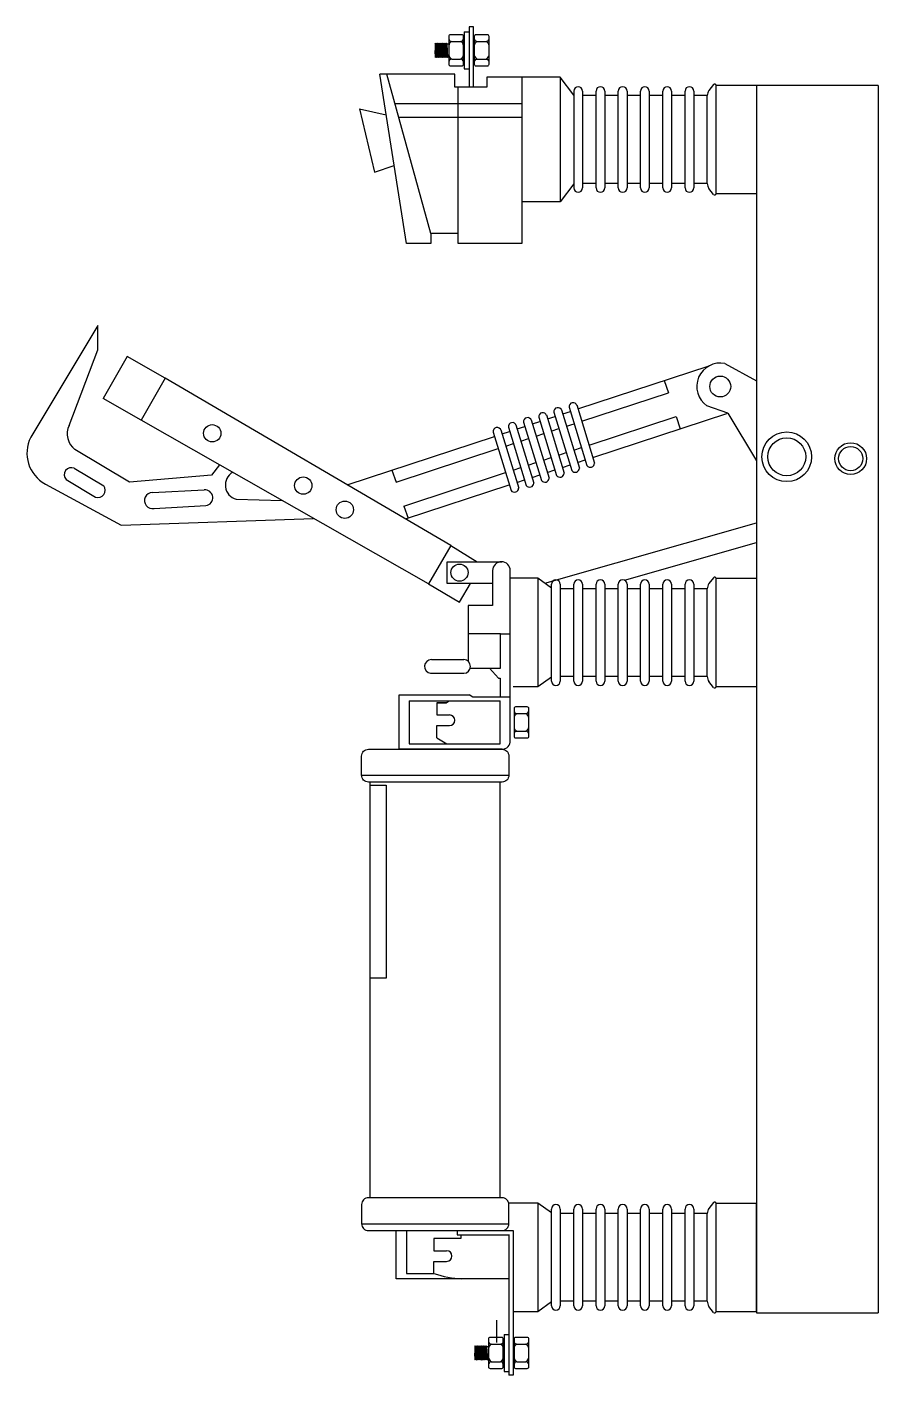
# Model space of a CAD drawing. Header units: millimetres. Extents: x 1844 to 4290, y 718 to 1712.
# Drawn here: x 3662 to 4290, y 718 to 1712 of the extents above; entities that cross this region are included whole.
import ezdxf

# ---------------------------------------------------------------- set-up
doc = ezdxf.new("R2010")
doc.units = ezdxf.units.MM
doc.layers.add('CHAVE SECCIONADORA', color=40, linetype='Continuous')

msp = doc.modelspace()

# ---------------------------------------------------------------- linework, layer by layer
at = {"layer": 'CHAVE SECCIONADORA'}
for p, q in [((3991.71, 1711.91), (3988.51, 1711.91)), ((3988.51, 1711.91), (3988.51, 1667.55)), ((3991.71, 1667.55), (3991.71, 1711.91)), ((3963.3, 1699.57), (3963.6, 1699.94)), ((3964.17, 1699.22), (3963.6, 1699.94)), ((3963.6, 1699.94), (3964.17, 1690.17)), ((3964.17, 1699.22), (3964.75, 1699.94)), ((3965.33, 1699.22), (3964.75, 1699.94)), ((3964.75, 1699.94), (3965.33, 1690.17)), ((3965.33, 1699.22), (3965.9, 1699.94)), ((3966.48, 1699.22), (3965.9, 1699.94)), ((3965.9, 1699.94), (3966.48, 1690.17)), ((3966.48, 1699.22), (3967.06, 1699.94)), ((3967.63, 1699.22), (3967.06, 1699.94)), ((3967.06, 1699.93), (3967.63, 1690.17)), ((3967.63, 1699.22), (3968.21, 1699.93)), ((3968.79, 1699.22), (3968.21, 1699.93)), ((3968.21, 1699.93), (3968.79, 1690.17)), ((3968.79, 1699.22), (3969.36, 1699.93)), ((3969.94, 1699.22), (3969.36, 1699.93)), ((3969.36, 1699.93), (3969.94, 1690.17)), ((3969.94, 1699.22), (3970.51, 1699.93)), ((3971.09, 1699.22), (3970.51, 1699.93)), ((3970.51, 1699.93), (3971.09, 1690.17)), ((3971.09, 1699.22), (3971.67, 1699.93)), ((3972.24, 1699.22), (3971.67, 1699.93)), ((3971.67, 1699.93), (3972.24, 1690.17)), ((3975.56, 1701.21), (3982.15, 1701.21)), ((3984.89, 1708.34), (3984.89, 1681.05)), ((3984.89, 1708.34), (3988.51, 1708.34)), ((3994.41, 1701.21), (4001, 1701.21)), ((3963.3, 1699.57), (3963.3, 1689.83)), ((3963.6, 1689.46), (3963.3, 1694.48)), ((3963.3, 1689.83), (3963.6, 1689.46)), ((3964.17, 1690.17), (3963.6, 1689.46)), ((3964.75, 1689.46), (3964.17, 1699.22)), ((3964.17, 1690.17), (3964.75, 1689.46)), ((3965.33, 1690.17), (3964.75, 1689.46)), ((3965.9, 1689.46), (3965.33, 1699.22)), ((3965.33, 1690.17), (3965.9, 1689.46)), ((3966.48, 1690.17), (3965.9, 1689.46)), ((3967.06, 1689.46), (3966.48, 1699.22)), ((3966.48, 1690.17), (3967.06, 1689.46)), ((3967.63, 1690.17), (3967.06, 1689.46)), ((3968.21, 1689.45), (3967.63, 1699.22)), ((3967.63, 1690.17), (3968.21, 1689.45)), ((3968.79, 1690.17), (3968.21, 1689.45)), ((3969.36, 1689.45), (3968.79, 1699.22)), ((3968.79, 1690.17), (3969.36, 1689.45)), ((3969.94, 1690.17), (3969.36, 1689.45)), ((3970.51, 1689.45), (3969.94, 1699.22)), ((3969.94, 1690.17), (3970.51, 1689.45)), ((3971.09, 1690.17), (3970.51, 1689.45)), ((3971.67, 1689.45), (3971.09, 1699.22)), ((3971.09, 1690.17), (3971.67, 1689.45)), ((3972.24, 1690.17), (3971.67, 1689.45)), ((3973.38, 1699.22), (3972.24, 1699.22)), ((3972.82, 1689.45), (3972.24, 1699.22)), ((3972.24, 1690.17), (3972.82, 1689.45)), ((3973.38, 1690.17), (3972.78, 1690.17)), ((3975.56, 1688.17), (3982.15, 1688.17)), ((3984.89, 1681.05), (3988.51, 1681.05)), ((3994.41, 1688.17), (4001, 1688.17)), ((3977.87, 1677.18), (3922.54, 1677.18)), ((3942.16, 1552.36), (3922.54, 1677.18)), ((3960.18, 1559.61), (3927.82, 1677.18)), ((3977.87, 1667.55), (3977.87, 1677.18)), ((4055.57, 1674.77), (4001.37, 1674.77)), ((4001.37, 1674.77), (4001.37, 1667.55)), ((4027.3, 1674.77), (4027.3, 1552.36)), ((4055.57, 1674.77), (4055.57, 1583.08)), ((4065.65, 1661.74), (4055.57, 1674.77)), ((4001.37, 1667.55), (3977.87, 1667.55)), ((3980.37, 1559.61), (3980.37, 1667.55)), ((4065.65, 1664.63), (4065.65, 1593.23)), ((4072.1, 1664.63), (4072.1, 1593.23)), ((4082.06, 1661.26), (4072.1, 1661.26)), ((4082.06, 1593.23), (4082.06, 1664.63)), ((4088.51, 1664.63), (4088.51, 1593.23)), ((4098.47, 1661.26), (4088.51, 1661.26)), ((4098.47, 1593.23), (4098.47, 1664.63)), ((4104.92, 1664.63), (4104.92, 1593.23)), ((4114.88, 1661.26), (4104.92, 1661.26)), ((4114.88, 1593.23), (4114.88, 1664.63)), ((4121.33, 1664.63), (4121.33, 1593.23)), ((4131.29, 1661.26), (4121.33, 1661.26)), ((4131.29, 1593.23), (4131.29, 1664.63)), ((4137.74, 1664.63), (4137.74, 1593.23)), ((4147.69, 1661.26), (4137.74, 1661.26)), ((4147.69, 1593.23), (4147.69, 1664.63)), ((4154.15, 1664.63), (4154.15, 1593.23)), ((4164.1, 1661.26), (4154.15, 1661.26)), ((4164.1, 1596.6), (4164.1, 1661.26)), ((4168.73, 1669.42), (4165.2, 1665.1)), ((4200.35, 1668.78), (4170.55, 1668.78)), ((4170.55, 1668.78), (4170.55, 1589.08)), ((4290.11, 1668.78), (4200.35, 1668.78)), ((4200.35, 1668.78), (4200.35, 1668.78)), ((4200.35, 1668.78), (4200.35, 763.78)), ((4290.11, 1668.78), (4290.11, 763.78)), ((3907.5, 1651.59), (3918.54, 1604.84)), ((3907.5, 1651.59), (3927.27, 1647.04)), ((3933.77, 1655.58), (4027.3, 1655.58)), ((3936.58, 1645.36), (4027.3, 1645.36)), ((3918.54, 1604.84), (3933.12, 1609.88)), ((4065.65, 1596.12), (4055.57, 1583.08)), ((4082.06, 1596.6), (4072.1, 1596.6)), ((4098.47, 1596.6), (4088.51, 1596.6)), ((4114.88, 1596.6), (4104.92, 1596.6)), ((4131.29, 1596.6), (4121.33, 1596.6)), ((4147.69, 1596.6), (4137.74, 1596.6)), ((4164.1, 1596.6), (4154.15, 1596.6)), ((4168.73, 1588.43), (4165.2, 1592.76)), ((4055.57, 1583.08), (4027.3, 1583.08)), ((4170.55, 1589.08), (4200.35, 1589.08)), ((3960.18, 1552.36), (3942.16, 1552.36)), ((3980.37, 1559.61), (3960.18, 1559.61)), ((3960.18, 1559.61), (3960.18, 1552.36)), ((3980.37, 1552.36), (3980.37, 1559.61)), ((4027.3, 1552.36), (3980.37, 1552.36)), ((3714.63, 1491.69), (3665.03, 1409.43)), ((3714.63, 1473.93), (3714.63, 1491.69)), ((3693.44, 1418.16), (3714.63, 1473.93)), ((3736.19, 1469.02), (3718.49, 1437.96)), ((3764.23, 1453.04), (3736.19, 1469.02)), ((4068.69, 1430.28), (4165.62, 1462.09)), ((4177.15, 1463.73), (4200.35, 1451.09)), ((3764.23, 1453.04), (3746.53, 1421.98)), ((3974.99, 1329.59), (3764.23, 1453.04)), ((4071.47, 1421.23), (4135.52, 1442.25)), ((4132.33, 1451.16), (4135.52, 1442.25)), ((3746.53, 1421.98), (3718.49, 1437.96)), ((4062.18, 1431.47), (4075.36, 1388.53)), ((4067.8, 1433.19), (4080.98, 1390.26)), ((4179.32, 1427.21), (4163.85, 1432.53)), ((3958.4, 1301.26), (3746.53, 1421.98)), ((4034.2, 1422.17), (4047.38, 1379.23)), ((4039.78, 1424.12), (4052.96, 1381.18)), ((4045.4, 1425.84), (4058.58, 1382.9)), ((4046.29, 1422.92), (4051.91, 1424.77)), ((4050.98, 1427.79), (4064.16, 1384.85)), ((4056.6, 1429.52), (4069.78, 1386.58)), ((4057.49, 1426.6), (4063.11, 1428.44)), ((4076.9, 1403.55), (4141.05, 1424.61)), ((4079.67, 1394.5), (4179.32, 1427.21)), ((4141.05, 1424.61), (4144.24, 1415.69)), ((4179.32, 1427.21), (4200.35, 1391.95)), ((4006.18, 1413.09), (4019.36, 1370.15)), ((4011.8, 1414.81), (4024.98, 1371.88)), ((4012.69, 1411.89), (4018.31, 1413.74)), ((4017.38, 1416.76), (4030.56, 1373.83)), ((4023, 1418.49), (4036.18, 1375.55)), ((4023.89, 1415.57), (4029.51, 1417.41)), ((4028.58, 1420.44), (4041.76, 1377.5)), ((4035.09, 1419.25), (4040.71, 1421.09)), ((4037.87, 1410.2), (4043.49, 1412.04)), ((4049.07, 1413.87), (4054.69, 1415.72)), ((4060.27, 1417.55), (4065.89, 1419.39)), ((3898.49, 1374.4), (4007.11, 1410.06)), ((4015.47, 1402.84), (4021.09, 1404.69)), ((4026.67, 1406.52), (4032.29, 1408.36)), ((4065.7, 1399.87), (4071.31, 1401.72)), ((3737.76, 1376.22), (3697.64, 1400.45)), ((3934.63, 1376.31), (4009.89, 1401.01)), ((4043.3, 1392.52), (4048.91, 1394.36)), ((4054.5, 1396.2), (4060.11, 1398.04)), ((4068.47, 1390.82), (4074.09, 1392.67)), ((3697.08, 1386.51), (3718.83, 1373.6)), ((3804.36, 1389.03), (3798.42, 1381.34)), ((3931.44, 1385.22), (3934.63, 1376.31)), ((3940.16, 1358.67), (4015.31, 1383.34)), ((4020.9, 1385.17), (4026.51, 1387.01)), ((4032.1, 1388.85), (4037.71, 1390.69)), ((4046.07, 1383.47), (4051.69, 1385.32)), ((4057.27, 1387.15), (4062.89, 1388.99)), ((3675.79, 1374.84), (3731.71, 1344.49)), ((3691.09, 1378.18), (3712.84, 1365.27)), ((3798.42, 1381.34), (3737.76, 1376.22)), ((3941.57, 1349.17), (4018.09, 1374.29)), ((4023.67, 1376.12), (4029.29, 1377.96)), ((4034.87, 1379.8), (4040.49, 1381.64)), ((3754.83, 1368.56), (3792.98, 1370.6)), ((3816.55, 1363.65), (3850.59, 1362.69)), ((3756.12, 1356.91), (3794.27, 1358.94)), ((3940.16, 1358.67), (3943.35, 1349.75)), ((3731.71, 1344.49), (3873.65, 1349.55)), ((4044.2, 1301.77), (4200.35, 1346.4)), ((3974.99, 1329.59), (3958.4, 1301.26)), ((3974.99, 1329.59), (3994.27, 1317.54)), ((4103.15, 1303.92), (4200.35, 1331.7)), ((4005.76, 1311.02), (4005.76, 1285.33)), ((4018.82, 1185.75), (4018.82, 1311.02)), ((4039.16, 1305.39), (4018.82, 1305.39)), ((4039.16, 1305.39), (4039.16, 1225.29)), ((4049.24, 1298.15), (4039.16, 1305.39)), ((4168.73, 1305.84), (4165.2, 1301.51)), ((4200.35, 1305.19), (4170.55, 1305.19)), ((4170.55, 1305.19), (4170.55, 1225.49)), ((3958.4, 1301.26), (3981.42, 1287.77)), ((3981.42, 1287.77), (3989.53, 1301.63)), ((4049.24, 1229.64), (4049.24, 1301.04)), ((4055.69, 1301.04), (4055.69, 1229.64)), ((4065.65, 1297.67), (4055.69, 1297.67)), ((4065.65, 1229.64), (4065.65, 1301.04)), ((4072.1, 1301.04), (4072.1, 1229.64)), ((4082.06, 1297.67), (4072.1, 1297.67)), ((4082.06, 1229.64), (4082.06, 1301.04)), ((4088.51, 1301.04), (4088.51, 1229.64)), ((4098.47, 1297.67), (4088.51, 1297.67)), ((4098.47, 1229.64), (4098.47, 1301.04)), ((4104.92, 1301.04), (4104.92, 1229.64)), ((4114.88, 1297.67), (4104.92, 1297.67)), ((4114.88, 1229.64), (4114.88, 1301.04)), ((4121.33, 1301.04), (4121.33, 1229.64)), ((4131.29, 1297.67), (4121.33, 1297.67)), ((4131.29, 1229.64), (4131.29, 1301.04)), ((4137.74, 1301.04), (4137.74, 1229.64)), ((4147.69, 1297.67), (4137.74, 1297.67)), ((4147.69, 1229.64), (4147.69, 1301.04)), ((4154.15, 1301.04), (4154.15, 1229.64)), ((4164.1, 1297.67), (4154.15, 1297.67)), ((4164.1, 1233.01), (4164.1, 1297.67)), ((4005.76, 1285.33), (3987.64, 1285.33)), ((3987.64, 1285.33), (3987.64, 1244.31)), ((4011.56, 1264.33), (3987.64, 1264.33)), ((4011.56, 1239), (4011.56, 1264.33)), ((4011.56, 1264.33), (4018.82, 1264.33)), ((3960.68, 1245.48), (3984.41, 1245.48)), ((3959.96, 1235.4), (3984.41, 1235.4)), ((3989.24, 1239), (4011.56, 1239)), ((4010.16, 1231.85), (4003.55, 1239)), ((4065.65, 1233.01), (4055.69, 1233.01)), ((4082.06, 1233.01), (4072.1, 1233.01)), ((4098.47, 1233.01), (4088.51, 1233.01)), ((4114.88, 1233.01), (4104.92, 1233.01)), ((4131.29, 1233.01), (4121.33, 1233.01)), ((4147.69, 1233.01), (4137.74, 1233.01)), ((4164.1, 1233.01), (4154.15, 1233.01)), ((4010.16, 1231.85), (4011.39, 1231.85)), ((4011.39, 1231.85), (4011.39, 1217.64)), ((4039.16, 1225.29), (4021.02, 1225.29)), ((4049.24, 1232.53), (4039.16, 1225.29)), ((4168.73, 1224.84), (4165.2, 1229.17)), ((4170.55, 1225.49), (4200.35, 1225.49)), ((3936.8, 1179.35), (3936.8, 1219.56)), ((3936.8, 1219.56), (3988.52, 1219.56)), ((3944.23, 1214.95), (3944.23, 1183.21)), ((3944.23, 1214.95), (4011.39, 1214.95)), ((3971.53, 1213.67), (3964.59, 1213.67)), ((3964.59, 1213.67), (3964.59, 1204.63)), ((3964.59, 1213.67), (3971.53, 1213.67)), ((3971.53, 1213.67), (3973.66, 1214.95)), ((3991.23, 1217.64), (3988.52, 1219.56)), ((4018.82, 1217.64), (3991.23, 1217.64)), ((4011.39, 1183.21), (4011.39, 1214.95)), ((3964.59, 1204.63), (3973.9, 1204.63)), ((4023.72, 1205.6), (4030.31, 1205.6)), ((3964.59, 1196.76), (3973.9, 1196.76)), ((3964.59, 1187.72), (3964.59, 1196.76)), ((3944.23, 1183.21), (4011.39, 1183.21)), ((3964.59, 1187.72), (3972.1, 1183.21)), ((4023.72, 1192.56), (4030.31, 1192.56)), ((3985.23, 1179.35), (3936.8, 1179.35)), ((4012.71, 1179.35), (3985.23, 1179.35)), ((3909.12, 1160.14), (4017.71, 1160.14)), ((3915.52, 848.64), (3915.52, 1155.14)), ((4011.31, 848.64), (4011.31, 1155.14)), ((3915.52, 1152.88), (3927.28, 1152.88)), ((3927.28, 1152.88), (3927.28, 1010.65)), ((3927.28, 1010.65), (3915.52, 1010.65)), ((4168.73, 845.13), (4165.2, 840.8)), ((4039.16, 844.69), (4017.6, 844.69)), ((4039.16, 844.69), (4039.16, 764.58)), ((4049.24, 837.44), (4039.16, 844.69)), ((4049.24, 768.94), (4049.24, 840.33)), ((4055.69, 840.33), (4055.69, 768.94)), ((4065.65, 836.96), (4055.69, 836.96)), ((4065.65, 768.94), (4065.65, 840.33)), ((4072.1, 840.33), (4072.1, 768.94)), ((4082.06, 836.96), (4072.1, 836.96)), ((4082.06, 768.94), (4082.06, 840.33)), ((4088.51, 840.33), (4088.51, 768.94)), ((4098.47, 836.96), (4088.51, 836.96)), ((4098.47, 768.94), (4098.47, 840.33)), ((4104.92, 840.33), (4104.92, 768.94)), ((4114.88, 836.96), (4104.92, 836.96)), ((4114.88, 768.94), (4114.88, 840.33)), ((4121.33, 840.33), (4121.33, 768.94)), ((4131.29, 836.96), (4121.33, 836.96)), ((4131.29, 768.94), (4131.29, 840.33)), ((4137.74, 840.33), (4137.74, 768.94)), ((4147.69, 836.96), (4137.74, 836.96)), ((4147.69, 768.94), (4147.69, 840.33)), ((4154.15, 840.33), (4154.15, 768.94)), ((4164.1, 836.96), (4154.15, 836.96)), ((4164.1, 772.31), (4164.1, 836.96)), ((4200.35, 844.48), (4170.55, 844.48)), ((4170.55, 844.48), (4170.55, 764.79)), ((4200.35, 764.79), (4200.35, 844.48)), ((3909.12, 829.42), (4017.71, 829.42)), ((3934.72, 788.83), (3934.72, 824.42)), ((3942.15, 824.42), (3942.15, 792.68)), ((3982.26, 818.64), (3962.5, 818.64)), ((3962.5, 818.64), (3962.5, 809.59)), ((3979.71, 824.42), (3979.71, 821.22)), ((3979.71, 824.42), (4021.02, 824.42)), ((3979.71, 821.22), (4017.82, 821.22)), ((3982.26, 821.22), (3982.26, 818.64)), ((4017.82, 821.5), (4017.82, 717.91)), ((4021.02, 824.42), (4021.02, 717.91)), ((3962.5, 809.59), (3971.82, 809.59)), ((3962.5, 801.73), (3971.82, 801.73)), ((3962.5, 792.68), (3962.5, 801.73)), ((3983.14, 788.83), (3934.72, 788.83)), ((3942.15, 792.68), (3962.5, 792.68)), ((4017.82, 788.83), (3983.14, 788.83)), ((4049.24, 771.82), (4039.16, 764.58)), ((4065.65, 772.31), (4055.69, 772.31)), ((4082.06, 772.31), (4072.1, 772.31)), ((4098.47, 772.31), (4088.51, 772.31)), ((4114.88, 772.31), (4104.92, 772.31)), ((4131.29, 772.31), (4121.33, 772.31)), ((4147.69, 772.31), (4137.74, 772.31)), ((4164.1, 772.31), (4154.15, 772.31)), ((4168.73, 764.14), (4165.2, 768.47)), ((4008.87, 741.9), (4008.87, 758.44)), ((4039.16, 764.58), (4021.02, 764.58)), ((4170.55, 764.79), (4200.35, 764.79)), ((4200.35, 763.78), (4290.11, 763.78)), ((4014.2, 747.89), (4014.2, 720.6)), ((4014.2, 747.89), (4017.82, 747.89)), ((3992.61, 739.13), (3992.91, 739.5)), ((3992.61, 739.13), (3992.61, 729.38)), ((3993.48, 738.78), (3992.91, 739.5)), ((3992.91, 739.5), (3993.48, 729.73)), ((3993.48, 738.78), (3994.06, 739.5)), ((3994.06, 729.01), (3993.48, 738.78)), ((3994.64, 738.78), (3994.06, 739.5)), ((3994.06, 739.5), (3994.64, 729.73)), ((3994.64, 738.78), (3995.21, 739.5)), ((3995.21, 729.01), (3994.64, 738.78)), ((3995.79, 738.78), (3995.21, 739.5)), ((3995.21, 739.5), (3995.79, 729.73)), ((3995.79, 738.78), (3996.37, 739.5)), ((3996.37, 729.01), (3995.79, 738.78)), ((3996.94, 738.78), (3996.37, 739.5)), ((3996.37, 739.49), (3996.94, 729.72)), ((3996.94, 738.77), (3997.52, 739.49)), ((3997.52, 729), (3996.94, 738.77)), ((3998.1, 738.77), (3997.52, 739.49)), ((3997.52, 739.49), (3998.1, 729.72)), ((3998.1, 738.77), (3998.67, 739.49)), ((3998.67, 729), (3998.1, 738.77)), ((3999.25, 738.77), (3998.67, 739.49)), ((3998.67, 739.49), (3999.25, 729.72)), ((3999.25, 738.77), (3999.82, 739.49)), ((3999.82, 729), (3999.25, 738.77)), ((4000.4, 738.77), (3999.82, 739.49)), ((3999.82, 739.49), (4000.4, 729.72)), ((4000.4, 738.77), (4000.98, 739.49)), ((4000.98, 729), (4000.4, 738.77)), ((4001.55, 738.77), (4000.98, 739.49)), ((4000.98, 739.49), (4001.55, 729.72)), ((4002.69, 738.77), (4001.55, 738.77)), ((4002.13, 729), (4001.55, 738.77)), ((4004.88, 740.77), (4011.46, 740.77)), ((4023.72, 740.77), (4030.31, 740.77)), ((3992.91, 729.01), (3992.61, 734.04)), ((3992.61, 729.38), (3992.91, 729.01)), ((3993.48, 729.73), (3992.91, 729.01)), ((3993.48, 729.73), (3994.06, 729.01)), ((3994.64, 729.73), (3994.06, 729.01)), ((3994.64, 729.73), (3995.21, 729.01)), ((3995.79, 729.73), (3995.21, 729.01)), ((3995.79, 729.73), (3996.37, 729.01)), ((3996.94, 729.73), (3996.37, 729.01)), ((3996.94, 729.72), (3997.52, 729)), ((3998.1, 729.72), (3997.52, 729)), ((3998.1, 729.72), (3998.67, 729)), ((3999.25, 729.72), (3998.67, 729)), ((3999.25, 729.72), (3999.82, 729)), ((4000.4, 729.72), (3999.82, 729)), ((4000.4, 729.72), (4000.98, 729)), ((4001.55, 729.72), (4000.98, 729)), ((4001.55, 729.72), (4002.13, 729)), ((4002.69, 729.72), (4002.09, 729.72)), ((4004.88, 727.73), (4011.46, 727.73)), ((4023.72, 727.73), (4030.31, 727.73)), ((4014.2, 720.6), (4017.82, 720.6)), ((4021.02, 717.91), (4017.82, 717.91))]:
    msp.add_line(p, q, dxfattribs=at)
for points in [[(3983.17, 1706.11), (3974.56, 1706.11, 0.414214), (3973.38, 1704.93), (3973.38, 1684.45, 0.414214), (3974.56, 1683.28), (3983.17, 1683.28, 0.414214), (3984.34, 1684.45), (3984.34, 1704.94, 0.414214)], [(4002.01, 1706.11), (3993.4, 1706.11, 0.414214), (3992.23, 1704.93), (3992.23, 1684.45, 0.414214), (3993.4, 1683.28), (4002.01, 1683.28, 0.414214), (4003.18, 1684.45), (4003.18, 1704.94, 0.414214)], [(4031.32, 1210.49), (4022.71, 1210.49, 0.414214), (4021.54, 1209.32), (4021.54, 1188.83, 0.414214), (4022.71, 1187.66), (4031.32, 1187.66, 0.414214), (4032.49, 1188.83), (4032.49, 1209.32, 0.414214)], [(4017.71, 1160.14, -0.414214), (4012.71, 1155.14), (3914.12, 1155.14, -0.414214), (3909.12, 1160.14), (3909.12, 1174.35, -0.414214), (3914.12, 1179.35), (4012.71, 1179.35, -0.414214), (4017.71, 1174.35)], [(4017.71, 843.64, 0.414214), (4012.71, 848.64), (3914.12, 848.64, 0.414214), (3909.12, 843.64), (3909.12, 829.42, 0.414214), (3914.12, 824.42), (4012.71, 824.42, 0.414214), (4017.71, 829.42)], [(4012.48, 745.66), (4003.87, 745.66, 0.414214), (4002.69, 744.49), (4002.69, 724, 0.414214), (4003.87, 722.83), (4012.48, 722.83, 0.414214), (4013.65, 724), (4013.65, 744.49, 0.414214)], [(4031.32, 745.66), (4022.71, 745.66, 0.414214), (4021.54, 744.49), (4021.54, 724, 0.414214), (4022.71, 722.83), (4031.32, 722.83, 0.414214), (4032.49, 724), (4032.49, 744.49, 0.414214)]]:
    msp.add_lwpolyline(points, format="xyb", close=True, dxfattribs=at)
msp.add_lwpolyline([(4005.76, 1301.63), (3972.25, 1301.63), (3972.25, 1317.54), (4012.65, 1317.54)], dxfattribs=at)
for centre, radius in [((4173.69, 1446.78), 7.7), ((3798.9, 1412.28), 6.39), ((4222.77, 1394.98), 18.31), ((4222.77, 1394.98), 14.02), ((4269.93, 1393.62), 11.75), ((4269.93, 1393.62), 8.9), ((3866.06, 1373.73), 6.39), ((3896.73, 1355.97), 6.39), ((3981.33, 1309.59), 6.33)]:
    msp.add_circle(centre, radius, dxfattribs=at)
for centre, radius, start, end in [((3975.56, 1703.4), 2.19, 184.02687, 270), ((3977.38, 1697.64), 4.01, 116.9148, 175.3918), ((3982.15, 1703.4), 2.19, 270, 355.97313), ((3980.34, 1697.64), 4.01, 4.6082, 63.0852), ((3994.41, 1703.4), 2.19, 184.02687, 270), ((3996.23, 1697.64), 4.01, 116.9148, 175.3918), ((4001, 1703.4), 2.19, 270, 355.97313), ((3999.19, 1697.64), 4.01, 4.6082, 63.0852), ((3977.38, 1691.75), 4.01, 184.6082, 243.0852), ((3980.34, 1691.75), 4.01, 296.9148, 355.3918), ((3996.23, 1691.75), 4.01, 184.6082, 243.0852), ((3999.19, 1691.75), 4.01, 296.9148, 355.3918), ((3975.56, 1685.98), 2.19, 90, 175.97313), ((3982.15, 1685.98), 2.19, 4.02687, 90), ((3994.41, 1685.98), 2.19, 90, 175.97313), ((4001, 1685.98), 2.19, 4.02687, 90), ((4068.88, 1664.63), 3.23, 0, 180), ((4085.29, 1664.63), 3.23, 0, 180), ((4101.69, 1664.63), 3.23, 0, 180), ((4118.1, 1664.63), 3.23, 0, 180), ((4134.51, 1664.63), 3.23, 0, 180), ((4150.92, 1664.63), 3.23, 0, 180), ((4173.99, 1660.5), 9.92, 152.39637, 175.62283), ((4169.53, 1668.78), 1.03, 0, 140.82079), ((4068.88, 1593.23), 3.23, 180, 0), ((4085.29, 1593.23), 3.23, 180, 0), ((4101.69, 1593.23), 3.23, 180, 0), ((4118.1, 1593.23), 3.23, 180, 0), ((4134.51, 1593.23), 3.23, 180, 0), ((4150.92, 1593.23), 3.23, 180, 0), ((4173.99, 1597.36), 9.92, 184.37717, 207.60363), ((4169.53, 1589.08), 1.03, 219.17921, 360), ((4173.69, 1446.78), 17.31, 78.446, 235.38105), ((4065.09, 1431.96), 2.95, 14.1225, 189.57669), ((4031.49, 1420.93), 2.95, 14.1225, 189.57669), ((4042.69, 1424.61), 2.95, 14.1225, 189.57669), ((4053.89, 1428.28), 2.95, 14.1225, 189.57669), ((3705.89, 1411.76), 14, 152.80535, 233.87478), ((4009.09, 1413.58), 2.95, 14.1225, 189.57669), ((4020.29, 1417.25), 2.95, 14.1225, 189.57669), ((3688.18, 1397.66), 25.97, 153.06597, 241.50492), ((3695.01, 1381.68), 5.26, 66.80261, 221.75169), ((3819.47, 1374.12), 10.87, 120.07105, 254.39882), ((4055.46, 1383.03), 3.11, 216.43802, 357.68481), ((4066.66, 1386.7), 3.11, 216.43802, 357.68481), ((4077.86, 1390.38), 3.11, 216.43802, 357.68481), ((3714.57, 1370.34), 5.36, 251.12253, 37.43178), ((4021.86, 1372), 3.11, 216.43802, 357.68481), ((4033.06, 1375.68), 3.11, 216.43802, 357.68481), ((4044.26, 1379.35), 3.11, 216.43802, 357.68481), ((3754.8, 1362.66), 5.9, 89.70746, 282.98812), ((3793.44, 1364.75), 5.87, 278.19655, 94.49904), ((4012.29, 1311.02), 6.53, 0, 180), ((4052.47, 1301.04), 3.23, 0, 180), ((4068.88, 1301.04), 3.23, 0, 180), ((4085.29, 1301.04), 3.23, 0, 180), ((4101.69, 1301.04), 3.23, 0, 180), ((4118.1, 1301.04), 3.23, 0, 180), ((4134.51, 1301.04), 3.23, 0, 180), ((4150.92, 1301.04), 3.23, 0, 180), ((4169.53, 1305.19), 1.03, 0, 140.82079), ((4173.99, 1296.91), 9.92, 152.39637, 175.62283), ((3960.68, 1240.42), 5.07, 90, 261.81802), ((3984.41, 1240.44), 5.04, 270, 90), ((4173.99, 1233.77), 9.92, 184.37717, 207.60363), ((4052.47, 1229.64), 3.23, 180, 0), ((4068.88, 1229.64), 3.23, 180, 0), ((4085.29, 1229.64), 3.23, 180, 0), ((4101.69, 1229.64), 3.23, 180, 0), ((4118.1, 1229.64), 3.23, 180, 0), ((4134.51, 1229.64), 3.23, 180, 0), ((4150.92, 1229.64), 3.23, 180, 0), ((4169.53, 1225.49), 1.03, 219.17921, 360), ((3973.9, 1200.69), 3.93, 270, 90), ((4023.72, 1207.79), 2.19, 184.02687, 270), ((4025.54, 1202.02), 4.01, 116.9148, 175.3918), ((4030.31, 1207.79), 2.19, 270, 355.97313), ((4028.5, 1202.02), 4.01, 4.6082, 63.0852), ((4025.54, 1196.13), 4.01, 184.6082, 243.0852), ((4028.5, 1196.13), 4.01, 296.9148, 355.3918), ((4012.71, 1185.47), 6.11, 270, 2.66721), ((4023.72, 1190.37), 2.19, 90, 175.97313), ((4030.31, 1190.37), 2.19, 4.02687, 90), ((4169.53, 844.48), 1.03, 0, 140.82079), ((4052.47, 840.33), 3.23, 0, 180), ((4068.88, 840.33), 3.23, 0, 180), ((4085.29, 840.33), 3.23, 0, 180), ((4101.69, 840.33), 3.23, 0, 180), ((4118.1, 840.33), 3.23, 0, 180), ((4134.51, 840.33), 3.23, 0, 180), ((4150.92, 840.33), 3.23, 0, 180), ((4173.99, 836.2), 9.92, 152.39637, 175.62283), ((3971.82, 805.66), 3.93, 270, 90), ((3988.96, 877.09), 88.46, 252.60038, 266.23305), ((4052.47, 768.94), 3.23, 180, 0), ((4068.88, 768.94), 3.23, 180, 0), ((4085.29, 768.94), 3.23, 180, 0), ((4101.69, 768.94), 3.23, 180, 0), ((4118.1, 768.94), 3.23, 180, 0), ((4134.51, 768.94), 3.23, 180, 0), ((4150.92, 768.94), 3.23, 180, 0), ((4173.99, 773.06), 9.92, 184.37717, 207.60363), ((4169.53, 764.79), 1.03, 219.17921, 360), ((4004.88, 742.96), 2.19, 184.02687, 270), ((4006.69, 737.19), 4.01, 116.9148, 175.3918), ((4011.46, 742.96), 2.19, 270, 355.97313), ((4009.65, 737.19), 4.01, 4.6082, 63.0852), ((4023.72, 742.96), 2.19, 184.02687, 270), ((4025.54, 737.19), 4.01, 116.9148, 175.3918), ((4030.31, 742.96), 2.19, 270, 355.97313), ((4028.5, 737.19), 4.01, 4.6082, 63.0852), ((4006.69, 731.3), 4.01, 184.6082, 243.0852), ((4004.88, 725.54), 2.19, 90, 175.97313), ((4009.65, 731.3), 4.01, 296.9148, 355.3918), ((4011.46, 725.54), 2.19, 4.02687, 90), ((4025.54, 731.3), 4.01, 184.6082, 243.0852), ((4023.72, 725.54), 2.19, 90, 175.97313), ((4028.5, 731.3), 4.01, 296.9148, 355.3918), ((4030.31, 725.54), 2.19, 4.02687, 90)]:
    msp.add_arc(centre, radius, start, end, dxfattribs=at)

doc.saveas('drawing.dxf')
